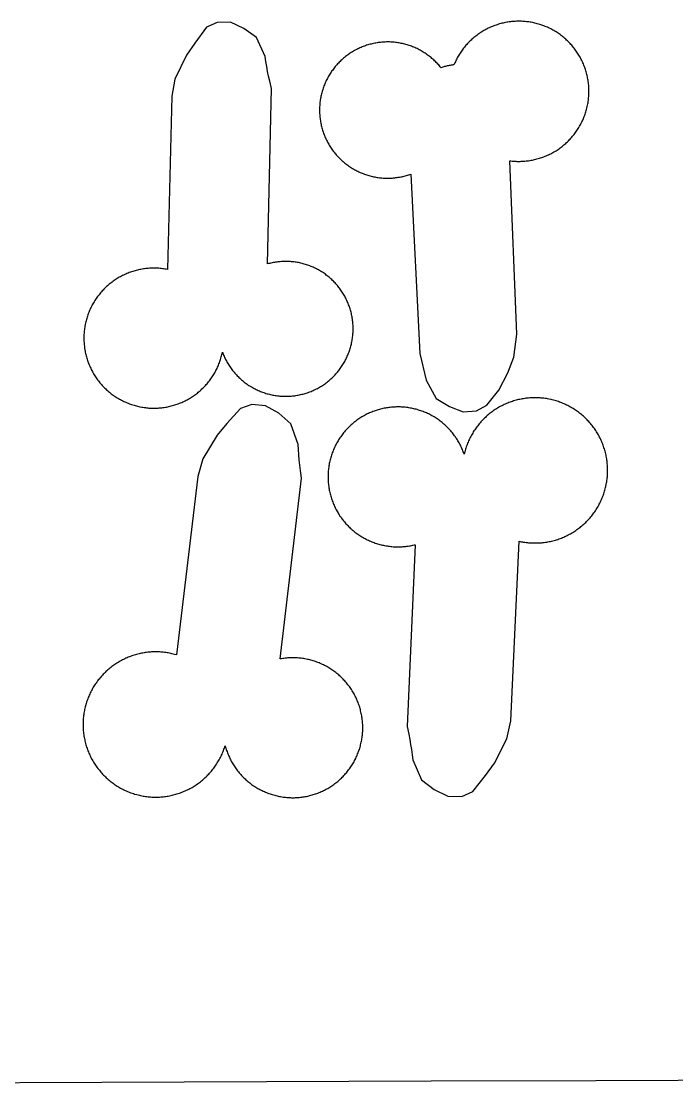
# Model space of a CAD drawing. Extents: x -246 to 246, y -104 to 199.
# Drawn here: x 30.05 to 42.08, y 158.83 to 178.31 of the extents above; entities that cross this region are included whole.
import ezdxf

# ---------------------------------------------------------------- set-up
doc = ezdxf.new("R2010")
doc.units = 0
doc.layers.add('Add_Red', color=1, linetype='Continuous')
doc.layers.add('Outline_Red', color=1, linetype='Continuous')

msp = doc.modelspace()

# ---------------------------------------------------------------- linework, layer by layer
at = {"layer": 'Add_Red'}
for points in [[(32.516, 171.213), (32.539, 171.213), (32.561, 171.214), (32.584, 171.216), (32.606, 171.218), (32.628, 171.22), (32.65, 171.223), (32.673, 171.226), (32.695, 171.229), (32.717, 171.233), (32.739, 171.238), (32.761, 171.242), (32.783, 171.247), (32.804, 171.253), (32.826, 171.258), (32.848, 171.265), (32.869, 171.271), (32.89, 171.278), (32.912, 171.285), (32.933, 171.293), (32.954, 171.301), (32.974, 171.309), (32.995, 171.318), (33.016, 171.327), (33.036, 171.336), (33.056, 171.346), (33.076, 171.356), (33.096, 171.367), (33.115, 171.378), (33.135, 171.389), (33.154, 171.4), (33.173, 171.412), (33.192, 171.424), (33.211, 171.437), (33.229, 171.45), (33.247, 171.463), (33.265, 171.476), (33.283, 171.49), (33.3, 171.504), (33.317, 171.519), (33.334, 171.533), (33.351, 171.548), (33.367, 171.564), (33.383, 171.579), (33.399, 171.595), (33.415, 171.611), (33.43, 171.627), (33.445, 171.644), (33.46, 171.661), (33.474, 171.678), (33.489, 171.696), (33.502, 171.713), (33.516, 171.731), (33.529, 171.749), (33.542, 171.768), (33.555, 171.786), (33.567, 171.805), (33.579, 171.824), (33.59, 171.843), (33.601, 171.862), (33.612, 171.882), (33.623, 171.902), (33.633, 171.922), (33.643, 171.942), (33.652, 171.962), (33.662, 171.983), (33.67, 172.003), (33.679, 172.024), (33.687, 172.045), (33.695, 172.066), (33.702, 172.087), (33.709, 172.108), (33.715, 172.13), (33.722, 172.151), (33.728, 172.173), (33.733, 172.195), (33.738, 172.217), (33.743, 172.239), (33.756, 172.204), (33.764, 172.184), (33.773, 172.164), (33.782, 172.144), (33.791, 172.125), (33.801, 172.106), (33.811, 172.086), (33.821, 172.067), (33.832, 172.049), (33.843, 172.03), (33.854, 172.012), (33.866, 171.993), (33.878, 171.975), (33.89, 171.958), (33.902, 171.94), (33.915, 171.923), (33.928, 171.906), (33.942, 171.889), (33.956, 171.872), (33.97, 171.856), (33.984, 171.839), (33.998, 171.824), (34.013, 171.808), (34.028, 171.793), (34.044, 171.777), (34.059, 171.763), (34.075, 171.748), (34.092, 171.734), (34.108, 171.72), (34.125, 171.706), (34.142, 171.692), (34.159, 171.679), (34.176, 171.666), (34.194, 171.654), (34.211, 171.642), (34.229, 171.63), (34.248, 171.618), (34.266, 171.607), (34.285, 171.596), (34.303, 171.585), (34.322, 171.575), (34.342, 171.565), (34.361, 171.555), (34.38, 171.546), (34.4, 171.537), (34.42, 171.529), (34.44, 171.52), (34.46, 171.512), (34.48, 171.505), (34.5, 171.498), (34.521, 171.491), (34.541, 171.484), (34.562, 171.478), (34.583, 171.472), (34.604, 171.467), (34.625, 171.462), (34.646, 171.457), (34.667, 171.453), (34.688, 171.449), (34.71, 171.445), (34.731, 171.442), (34.752, 171.439), (34.774, 171.437), (34.795, 171.435), (34.817, 171.433), (34.838, 171.432), (34.86, 171.431), (34.882, 171.43), (34.903, 171.43), (34.941, 171.431), (34.962, 171.432), (34.984, 171.433), (35.005, 171.434), (35.027, 171.436), (35.048, 171.439), (35.07, 171.441), (35.091, 171.445), (35.112, 171.448), (35.134, 171.452), (35.155, 171.456), (35.176, 171.461), (35.197, 171.466), (35.218, 171.471), (35.239, 171.477), (35.259, 171.483), (35.28, 171.489), (35.3, 171.496), (35.326, 171.505), (35.346, 171.512), (35.367, 171.52), (35.387, 171.529), (35.406, 171.537), (35.426, 171.546), (35.445, 171.555), (35.465, 171.565), (35.484, 171.575), (35.503, 171.585), (35.522, 171.596), (35.54, 171.607), (35.559, 171.618), (35.577, 171.63), (35.595, 171.642), (35.613, 171.654), (35.63, 171.666), (35.648, 171.679), (35.665, 171.692), (35.682, 171.706), (35.698, 171.72), (35.715, 171.734), (35.731, 171.748), (35.747, 171.763), (35.762, 171.777), (35.778, 171.793), (35.793, 171.808), (35.808, 171.824), (35.822, 171.839), (35.837, 171.856), (35.851, 171.872), (35.865, 171.889), (35.878, 171.906), (35.891, 171.923), (35.904, 171.94), (35.916, 171.958), (35.929, 171.975), (35.941, 171.993), (35.952, 172.012), (35.964, 172.03), (35.974, 172.049), (35.985, 172.067), (35.995, 172.086), (36.005, 172.106), (36.015, 172.125), (36.024, 172.144), (36.033, 172.164), (36.042, 172.184), (36.05, 172.204), (36.058, 172.224), (36.066, 172.244), (36.073, 172.264), (36.08, 172.285), (36.086, 172.306), (36.092, 172.326), (36.098, 172.347), (36.103, 172.368), (36.109, 172.389), (36.113, 172.41), (36.117, 172.431), (36.121, 172.452), (36.125, 172.474), (36.128, 172.495), (36.131, 172.516), (36.133, 172.538), (36.136, 172.559), (36.137, 172.581), (36.139, 172.602), (36.139, 172.624), (36.14, 172.646), (36.14, 172.667), (36.14, 172.693), (36.139, 172.715), (36.138, 172.736), (36.137, 172.758), (36.135, 172.779), (36.133, 172.801), (36.13, 172.822), (36.128, 172.844), (36.124, 172.865), (36.121, 172.886), (36.117, 172.907), (36.112, 172.929), (36.108, 172.95), (36.102, 172.971), (36.097, 172.991), (36.091, 173.012), (36.085, 173.033), (36.073, 173.07), (36.066, 173.09), (36.058, 173.111), (36.05, 173.131), (36.042, 173.151), (36.033, 173.17), (36.024, 173.19), (36.015, 173.209), (36.005, 173.229), (35.995, 173.248), (35.985, 173.267), (35.974, 173.286), (35.964, 173.304), (35.952, 173.323), (35.941, 173.341), (35.929, 173.359), (35.916, 173.377), (35.904, 173.394), (35.891, 173.412), (35.878, 173.429), (35.865, 173.446), (35.851, 173.462), (35.837, 173.479), (35.822, 173.495), (35.808, 173.511), (35.793, 173.527), (35.778, 173.542), (35.762, 173.557), (35.747, 173.572), (35.731, 173.587), (35.715, 173.601), (35.698, 173.615), (35.682, 173.629), (35.665, 173.642), (35.648, 173.655), (35.63, 173.668), (35.613, 173.681), (35.595, 173.693), (35.577, 173.705), (35.559, 173.716), (35.54, 173.728), (35.522, 173.739), (35.503, 173.749), (35.484, 173.759), (35.465, 173.769), (35.445, 173.779), (35.426, 173.788), (35.406, 173.797), (35.387, 173.806), (35.367, 173.814), (35.346, 173.822), (35.326, 173.83), (35.306, 173.837), (35.285, 173.844), (35.265, 173.85), (35.244, 173.856), (35.223, 173.862), (35.202, 173.868), (35.181, 173.873), (35.16, 173.877), (35.139, 173.882), (35.118, 173.885), (35.097, 173.889), (35.075, 173.892), (35.054, 173.895), (35.032, 173.897), (35.011, 173.9), (34.989, 173.901), (34.968, 173.903), (34.946, 173.903), (34.925, 173.904), (34.903, 173.904), (34.867, 173.904), (34.846, 173.903), (34.824, 173.902), (34.803, 173.9), (34.781, 173.898), (34.76, 173.896), (34.738, 173.893), (34.717, 173.89), (34.696, 173.887), (34.674, 173.883), (34.653, 173.879), (34.632, 173.874), (34.611, 173.869), (34.59, 173.864), (34.569, 173.858), (34.642, 177.077), (34.609, 177.212), (34.59, 177.302), (34.572, 177.392), (34.555, 177.483), (34.54, 177.574), (34.527, 177.666), (34.365, 178.015), (34.136, 178.18), (33.89, 178.292), (33.646, 178.289), (33.451, 178.202), (33.237, 177.912), (33.083, 177.692), (32.871, 177.252), (32.813, 176.934), (32.736, 173.756), (32.708, 173.761), (32.686, 173.765), (32.663, 173.768), (32.641, 173.771), (32.619, 173.774), (32.597, 173.776), (32.574, 173.778), (32.552, 173.779), (32.529, 173.78), (32.507, 173.78), (32.485, 173.781), (32.449, 173.78), (32.426, 173.779), (32.404, 173.778), (32.382, 173.777), (32.359, 173.775), (32.337, 173.772), (32.315, 173.769), (32.293, 173.766), (32.27, 173.763), (32.248, 173.759), (32.226, 173.754), (32.204, 173.75), (32.183, 173.745), (32.161, 173.739), (32.139, 173.733), (32.118, 173.727), (32.096, 173.721), (32.075, 173.714), (32.054, 173.706), (32.033, 173.699), (32.012, 173.69), (31.991, 173.682), (31.97, 173.673), (31.95, 173.664), (31.93, 173.655), (31.91, 173.645), (31.89, 173.635), (31.87, 173.624), (31.85, 173.613), (31.831, 173.602), (31.812, 173.59), (31.793, 173.578), (31.774, 173.566), (31.755, 173.554), (31.737, 173.541), (31.719, 173.527), (31.701, 173.514), (31.683, 173.5), (31.666, 173.486), (31.649, 173.472), (31.632, 173.457), (31.615, 173.442), (31.599, 173.426), (31.583, 173.411), (31.567, 173.395), (31.552, 173.379), (31.536, 173.362), (31.521, 173.346), (31.507, 173.329), (31.492, 173.312), (31.478, 173.294), (31.464, 173.276), (31.451, 173.259), (31.438, 173.24), (31.425, 173.222), (31.412, 173.203), (31.4, 173.185), (31.388, 173.166), (31.377, 173.146), (31.366, 173.127), (31.355, 173.107), (31.344, 173.087), (31.334, 173.067), (31.324, 173.047), (31.315, 173.027), (31.306, 173.006), (31.297, 172.986), (31.289, 172.965), (31.281, 172.944), (31.273, 172.923), (31.266, 172.902), (31.259, 172.88), (31.253, 172.859), (31.246, 172.837), (31.241, 172.816), (31.235, 172.794), (31.23, 172.772), (31.226, 172.75), (31.22, 172.719), (31.216, 172.697), (31.213, 172.675), (31.21, 172.653), (31.207, 172.631), (31.205, 172.608), (31.203, 172.586), (31.202, 172.564), (31.201, 172.541), (31.201, 172.519), (31.2, 172.496), (31.201, 172.463), (31.202, 172.44), (31.203, 172.418), (31.204, 172.395), (31.206, 172.373), (31.209, 172.351), (31.211, 172.329), (31.214, 172.306), (31.218, 172.284), (31.222, 172.262), (31.226, 172.24), (31.231, 172.218), (31.236, 172.196), (31.241, 172.175), (31.247, 172.153), (31.253, 172.131), (31.26, 172.11), (31.267, 172.089), (31.274, 172.068), (31.282, 172.046), (31.29, 172.026), (31.298, 172.005), (31.307, 171.984), (31.316, 171.964), (31.326, 171.943), (31.335, 171.923), (31.346, 171.903), (31.356, 171.883), (31.367, 171.864), (31.378, 171.844), (31.39, 171.825), (31.402, 171.806), (31.414, 171.787), (31.426, 171.769), (31.439, 171.75), (31.452, 171.732), (31.466, 171.714), (31.48, 171.697), (31.494, 171.679), (31.508, 171.662), (31.523, 171.645), (31.538, 171.629), (31.553, 171.612), (31.569, 171.596), (31.585, 171.58), (31.601, 171.565), (31.617, 171.549), (31.634, 171.534), (31.651, 171.52), (31.668, 171.505), (31.685, 171.491), (31.703, 171.477), (31.721, 171.464), (31.739, 171.451), (31.757, 171.438), (31.776, 171.425), (31.795, 171.413), (31.814, 171.401), (31.833, 171.39), (31.852, 171.379), (31.872, 171.368), (31.892, 171.357), (31.912, 171.347), (31.932, 171.337), (31.952, 171.328), (31.973, 171.319), (31.993, 171.31), (32.014, 171.301), (32.035, 171.293), (32.056, 171.286), (32.077, 171.278), (32.099, 171.272), (32.12, 171.265), (32.142, 171.259), (32.163, 171.253), (32.185, 171.248), (32.207, 171.243), (32.229, 171.238), (32.262, 171.232), (32.284, 171.228), (32.306, 171.225), (32.328, 171.222), (32.35, 171.219), (32.373, 171.217), (32.395, 171.215), (32.417, 171.214), (32.44, 171.213), (32.462, 171.212), (32.485, 171.212), (32.516, 171.213)], [(37.362, 172.217), (37.481, 171.728), (37.666, 171.39), (37.905, 171.24), (38.159, 171.145), (38.402, 171.164), (38.591, 171.264), (38.811, 171.544), (38.978, 171.86), (39.087, 172.148), (39.145, 172.572), (39.012, 175.752), (39.034, 175.749), (39.056, 175.747), (39.079, 175.745), (39.101, 175.743), (39.123, 175.742), (39.146, 175.741), (39.18, 175.741), (39.203, 175.741), (39.225, 175.742), (39.248, 175.743), (39.27, 175.744), (39.292, 175.746), (39.315, 175.748), (39.337, 175.75), (39.359, 175.753), (39.381, 175.757), (39.404, 175.76), (39.426, 175.764), (39.448, 175.769), (39.47, 175.774), (39.491, 175.779), (39.513, 175.785), (39.535, 175.791), (39.556, 175.797), (39.578, 175.804), (39.599, 175.811), (39.62, 175.818), (39.641, 175.826), (39.662, 175.834), (39.683, 175.843), (39.703, 175.852), (39.724, 175.861), (39.744, 175.871), (39.764, 175.881), (39.784, 175.891), (39.804, 175.902), (39.823, 175.913), (39.842, 175.924), (39.862, 175.936), (39.881, 175.948), (39.899, 175.961), (39.918, 175.973), (39.936, 175.986), (39.954, 176), (39.972, 176.013), (39.989, 176.027), (40.007, 176.042), (40.024, 176.056), (40.041, 176.071), (40.057, 176.086), (40.073, 176.102), (40.089, 176.117), (40.105, 176.133), (40.121, 176.15), (40.136, 176.166), (40.151, 176.183), (40.165, 176.2), (40.179, 176.217), (40.193, 176.235), (40.207, 176.253), (40.22, 176.271), (40.233, 176.289), (40.246, 176.308), (40.259, 176.326), (40.271, 176.345), (40.282, 176.364), (40.294, 176.384), (40.305, 176.403), (40.315, 176.423), (40.326, 176.443), (40.336, 176.463), (40.346, 176.483), (40.355, 176.504), (40.364, 176.524), (40.372, 176.545), (40.381, 176.566), (40.388, 176.587), (40.396, 176.608), (40.403, 176.629), (40.41, 176.651), (40.416, 176.672), (40.422, 176.694), (40.428, 176.715), (40.436, 176.75), (40.441, 176.772), (40.445, 176.794), (40.449, 176.817), (40.452, 176.839), (40.455, 176.861), (40.458, 176.883), (40.46, 176.906), (40.462, 176.928), (40.464, 176.95), (40.465, 176.973), (40.466, 176.995), (40.466, 177.026), (40.466, 177.049), (40.465, 177.071), (40.464, 177.094), (40.463, 177.116), (40.461, 177.139), (40.459, 177.161), (40.456, 177.183), (40.453, 177.205), (40.45, 177.228), (40.446, 177.25), (40.442, 177.272), (40.438, 177.294), (40.433, 177.316), (40.428, 177.337), (40.422, 177.359), (40.416, 177.381), (40.41, 177.402), (40.403, 177.424), (40.396, 177.445), (40.388, 177.466), (40.381, 177.487), (40.372, 177.508), (40.364, 177.529), (40.355, 177.549), (40.346, 177.57), (40.336, 177.59), (40.326, 177.61), (40.315, 177.63), (40.305, 177.65), (40.294, 177.669), (40.282, 177.689), (40.271, 177.708), (40.259, 177.727), (40.246, 177.745), (40.233, 177.764), (40.22, 177.782), (40.207, 177.8), (40.193, 177.818), (40.179, 177.836), (40.165, 177.853), (40.151, 177.87), (40.136, 177.887), (40.121, 177.903), (40.105, 177.92), (40.089, 177.936), (40.073, 177.951), (40.057, 177.967), (40.041, 177.982), (40.024, 177.997), (40.007, 178.011), (39.989, 178.026), (39.972, 178.04), (39.954, 178.053), (39.936, 178.067), (39.918, 178.08), (39.899, 178.092), (39.881, 178.105), (39.862, 178.117), (39.842, 178.128), (39.823, 178.14), (39.804, 178.151), (39.784, 178.162), (39.764, 178.172), (39.744, 178.182), (39.724, 178.192), (39.703, 178.201), (39.683, 178.21), (39.662, 178.218), (39.641, 178.227), (39.62, 178.235), (39.599, 178.242), (39.562, 178.254), (39.54, 178.261), (39.519, 178.267), (39.497, 178.272), (39.475, 178.278), (39.453, 178.283), (39.431, 178.287), (39.409, 178.292), (39.387, 178.295), (39.365, 178.299), (39.343, 178.302), (39.321, 178.304), (39.298, 178.307), (39.276, 178.309), (39.253, 178.31), (39.231, 178.311), (39.209, 178.312), (39.18, 178.312), (39.158, 178.312), (39.135, 178.311), (39.113, 178.31), (39.091, 178.309), (39.068, 178.307), (39.046, 178.305), (39.024, 178.302), (39.001, 178.3), (38.979, 178.296), (38.957, 178.293), (38.935, 178.288), (38.913, 178.284), (38.891, 178.279), (38.869, 178.274), (38.848, 178.268), (38.826, 178.262), (38.804, 178.256), (38.783, 178.249), (38.762, 178.242), (38.741, 178.235), (38.72, 178.227), (38.699, 178.218), (38.678, 178.21), (38.657, 178.201), (38.637, 178.192), (38.617, 178.182), (38.597, 178.172), (38.577, 178.162), (38.557, 178.151), (38.538, 178.14), (38.518, 178.128), (38.499, 178.117), (38.48, 178.105), (38.461, 178.092), (38.443, 178.08), (38.425, 178.067), (38.407, 178.053), (38.389, 178.04), (38.371, 178.026), (38.354, 178.011), (38.337, 177.997), (38.32, 177.982), (38.304, 177.967), (38.287, 177.951), (38.271, 177.936), (38.256, 177.92), (38.24, 177.903), (38.225, 177.887), (38.21, 177.87), (38.196, 177.853), (38.181, 177.836), (38.167, 177.818), (38.154, 177.8), (38.14, 177.782), (38.127, 177.764), (38.115, 177.745), (38.102, 177.727), (38.09, 177.708), (38.078, 177.689), (38.067, 177.669), (38.056, 177.65), (38.045, 177.63), (38.035, 177.61), (38.025, 177.59), (38.015, 177.57), (38.006, 177.549), (37.989, 177.511), (37.972, 177.509), (37.955, 177.507), (37.937, 177.504), (37.92, 177.502), (37.903, 177.499), (37.886, 177.495), (37.868, 177.492), (37.851, 177.488), (37.834, 177.484), (37.818, 177.479), (37.801, 177.475), (37.784, 177.47), (37.752, 177.459), (37.738, 177.476), (37.724, 177.493), (37.71, 177.509), (37.695, 177.525), (37.68, 177.541), (37.665, 177.557), (37.65, 177.572), (37.634, 177.587), (37.618, 177.602), (37.602, 177.617), (37.585, 177.631), (37.569, 177.645), (37.552, 177.659), (37.535, 177.672), (37.517, 177.686), (37.499, 177.698), (37.482, 177.711), (37.464, 177.723), (37.445, 177.735), (37.427, 177.747), (37.408, 177.758), (37.389, 177.769), (37.37, 177.779), (37.351, 177.79), (37.331, 177.8), (37.312, 177.809), (37.292, 177.818), (37.272, 177.827), (37.252, 177.836), (37.232, 177.844), (37.212, 177.852), (37.191, 177.859), (37.17, 177.866), (37.15, 177.873), (37.129, 177.879), (37.108, 177.885), (37.087, 177.891), (37.066, 177.896), (37.044, 177.901), (37.023, 177.906), (37.002, 177.91), (36.98, 177.914), (36.959, 177.917), (36.937, 177.92), (36.915, 177.923), (36.894, 177.925), (36.872, 177.927), (36.85, 177.929), (36.829, 177.93), (36.807, 177.931), (36.773, 177.931), (36.751, 177.931), (36.73, 177.93), (36.708, 177.929), (36.686, 177.928), (36.664, 177.926), (36.643, 177.924), (36.621, 177.922), (36.599, 177.919), (36.578, 177.916), (36.556, 177.912), (36.535, 177.908), (36.513, 177.904), (36.492, 177.899), (36.471, 177.894), (36.45, 177.889), (36.429, 177.883), (36.408, 177.877), (36.387, 177.87), (36.366, 177.863), (36.346, 177.856), (36.325, 177.848), (36.305, 177.84), (36.285, 177.832), (36.265, 177.823), (36.245, 177.814), (36.225, 177.805), (36.206, 177.795), (36.187, 177.785), (36.167, 177.774), (36.148, 177.764), (36.13, 177.753), (36.106, 177.738), (36.088, 177.726), (36.07, 177.714), (36.052, 177.702), (36.034, 177.689), (36.017, 177.676), (35.999, 177.663), (35.982, 177.649), (35.966, 177.635), (35.949, 177.621), (35.933, 177.606), (35.917, 177.591), (35.901, 177.576), (35.885, 177.561), (35.87, 177.545), (35.855, 177.529), (35.841, 177.513), (35.826, 177.497), (35.812, 177.48), (35.798, 177.463), (35.785, 177.446), (35.772, 177.429), (35.759, 177.411), (35.746, 177.393), (35.734, 177.375), (35.722, 177.357), (35.71, 177.339), (35.699, 177.32), (35.688, 177.301), (35.678, 177.282), (35.667, 177.263), (35.657, 177.244), (35.648, 177.224), (35.638, 177.204), (35.629, 177.184), (35.621, 177.164), (35.612, 177.144), (35.605, 177.124), (35.597, 177.103), (35.59, 177.083), (35.583, 177.062), (35.577, 177.041), (35.571, 177.02), (35.565, 176.999), (35.559, 176.978), (35.554, 176.957), (35.55, 176.936), (35.546, 176.914), (35.542, 176.893), (35.538, 176.871), (35.535, 176.85), (35.532, 176.828), (35.53, 176.806), (35.528, 176.785), (35.526, 176.763), (35.525, 176.741), (35.524, 176.719), (35.524, 176.682), (35.524, 176.66), (35.525, 176.638), (35.525, 176.616), (35.527, 176.595), (35.528, 176.573), (35.531, 176.551), (35.533, 176.529), (35.536, 176.508), (35.539, 176.486), (35.543, 176.465), (35.547, 176.443), (35.551, 176.422), (35.556, 176.401), (35.561, 176.379), (35.566, 176.358), (35.572, 176.337), (35.578, 176.316), (35.585, 176.296), (35.592, 176.275), (35.599, 176.254), (35.607, 176.234), (35.615, 176.214), (35.623, 176.193), (35.632, 176.173), (35.641, 176.154), (35.651, 176.132), (35.661, 176.113), (35.671, 176.093), (35.681, 176.074), (35.692, 176.055), (35.703, 176.037), (35.715, 176.018), (35.726, 176), (35.738, 175.981), (35.751, 175.963), (35.763, 175.946), (35.776, 175.928), (35.79, 175.911), (35.803, 175.894), (35.817, 175.877), (35.831, 175.861), (35.846, 175.844), (35.861, 175.828), (35.876, 175.812), (35.891, 175.797), (35.907, 175.782), (35.922, 175.767), (35.939, 175.752), (35.955, 175.737), (35.971, 175.723), (35.988, 175.709), (36.005, 175.696), (36.023, 175.683), (36.04, 175.67), (36.058, 175.657), (36.076, 175.645), (36.094, 175.633), (36.113, 175.621), (36.131, 175.61), (36.15, 175.599), (36.169, 175.588), (36.188, 175.578), (36.208, 175.568), (36.227, 175.558), (36.247, 175.548), (36.267, 175.539), (36.287, 175.531), (36.307, 175.522), (36.327, 175.515), (36.348, 175.507), (36.368, 175.5), (36.389, 175.493), (36.41, 175.486), (36.431, 175.48), (36.452, 175.474), (36.473, 175.469), (36.494, 175.464), (36.515, 175.459), (36.537, 175.455), (36.558, 175.451), (36.58, 175.447), (36.601, 175.444), (36.623, 175.441), (36.644, 175.439), (36.666, 175.437), (36.688, 175.435), (36.71, 175.434), (36.731, 175.433), (36.773, 175.432), (36.795, 175.432), (36.817, 175.433), (36.839, 175.434), (36.86, 175.435), (36.882, 175.437), (36.904, 175.439), (36.926, 175.442), (36.947, 175.444), (36.969, 175.448), (36.99, 175.451), (37.012, 175.455), (37.033, 175.459), (37.054, 175.464), (37.076, 175.469), (37.097, 175.475), (37.118, 175.481), (37.139, 175.487), (37.159, 175.493), (37.198, 175.507), (37.198, 175.507), (37.362, 172.217)], [(35.063, 164.064), (35.085, 164.065), (35.108, 164.066), (35.13, 164.068), (35.152, 164.07), (35.175, 164.072), (35.197, 164.075), (35.219, 164.078), (35.241, 164.081), (35.263, 164.085), (35.285, 164.089), (35.307, 164.094), (35.329, 164.099), (35.365, 164.108), (35.387, 164.114), (35.408, 164.12), (35.429, 164.127), (35.451, 164.134), (35.472, 164.141), (35.493, 164.149), (35.514, 164.158), (35.534, 164.166), (35.555, 164.175), (35.575, 164.184), (35.596, 164.194), (35.616, 164.204), (35.635, 164.214), (35.655, 164.225), (35.675, 164.236), (35.694, 164.247), (35.713, 164.259), (35.732, 164.271), (35.751, 164.284), (35.769, 164.296), (35.787, 164.309), (35.805, 164.323), (35.823, 164.336), (35.841, 164.35), (35.858, 164.364), (35.875, 164.379), (35.892, 164.394), (35.908, 164.409), (35.924, 164.424), (35.94, 164.44), (35.956, 164.456), (35.972, 164.472), (35.987, 164.489), (36.002, 164.506), (36.016, 164.523), (36.03, 164.54), (36.044, 164.557), (36.058, 164.575), (36.071, 164.593), (36.084, 164.611), (36.097, 164.63), (36.109, 164.649), (36.121, 164.667), (36.133, 164.687), (36.144, 164.706), (36.156, 164.725), (36.166, 164.745), (36.177, 164.765), (36.187, 164.785), (36.196, 164.805), (36.205, 164.826), (36.214, 164.846), (36.223, 164.867), (36.231, 164.888), (36.239, 164.909), (36.247, 164.93), (36.254, 164.951), (36.26, 164.972), (36.267, 164.994), (36.273, 165.015), (36.278, 165.037), (36.284, 165.059), (36.288, 165.081), (36.293, 165.103), (36.297, 165.125), (36.301, 165.147), (36.304, 165.169), (36.307, 165.191), (36.309, 165.214), (36.312, 165.236), (36.313, 165.258), (36.315, 165.281), (36.316, 165.303), (36.316, 165.325), (36.316, 165.348), (36.316, 165.388), (36.315, 165.41), (36.314, 165.433), (36.312, 165.455), (36.31, 165.477), (36.307, 165.5), (36.305, 165.522), (36.301, 165.544), (36.298, 165.566), (36.294, 165.588), (36.289, 165.61), (36.284, 165.636), (36.278, 165.658), (36.273, 165.68), (36.267, 165.702), (36.26, 165.723), (36.254, 165.744), (36.247, 165.766), (36.239, 165.787), (36.231, 165.808), (36.223, 165.829), (36.214, 165.849), (36.205, 165.87), (36.196, 165.89), (36.187, 165.91), (36.177, 165.93), (36.166, 165.95), (36.156, 165.97), (36.144, 165.99), (36.133, 166.009), (36.121, 166.028), (36.109, 166.047), (36.097, 166.066), (36.084, 166.084), (36.071, 166.102), (36.058, 166.12), (36.044, 166.138), (36.03, 166.156), (36.016, 166.173), (36.002, 166.19), (35.987, 166.207), (35.972, 166.223), (35.956, 166.239), (35.94, 166.255), (35.924, 166.271), (35.908, 166.287), (35.892, 166.302), (35.875, 166.316), (35.858, 166.331), (35.841, 166.345), (35.823, 166.359), (35.805, 166.373), (35.787, 166.386), (35.769, 166.399), (35.751, 166.412), (35.732, 166.424), (35.713, 166.436), (35.694, 166.448), (35.675, 166.459), (35.655, 166.47), (35.635, 166.481), (35.616, 166.491), (35.596, 166.501), (35.575, 166.511), (35.555, 166.52), (35.534, 166.529), (35.514, 166.538), (35.493, 166.546), (35.472, 166.554), (35.451, 166.561), (35.429, 166.569), (35.408, 166.575), (35.387, 166.582), (35.365, 166.588), (35.343, 166.593), (35.322, 166.598), (35.3, 166.603), (35.278, 166.608), (35.256, 166.612), (35.234, 166.616), (35.211, 166.619), (35.189, 166.622), (35.167, 166.624), (35.145, 166.626), (35.122, 166.628), (35.1, 166.63), (35.078, 166.631), (35.055, 166.631), (35.033, 166.631), (35.005, 166.631), (34.982, 166.63), (34.96, 166.629), (34.937, 166.628), (34.915, 166.626), (34.893, 166.624), (34.871, 166.621), (34.848, 166.618), (34.826, 166.615), (34.804, 166.611), (35.193, 169.929), (35.173, 170.071), (35.161, 170.166), (35.151, 170.262), (35.143, 170.357), (35.137, 170.453), (35.132, 170.548), (34.999, 170.925), (34.779, 171.118), (34.535, 171.257), (34.283, 171.278), (34.073, 171.207), (33.823, 170.929), (33.643, 170.716), (33.381, 170.282), (33.289, 169.959), (32.901, 166.684), (32.862, 166.694), (32.84, 166.7), (32.817, 166.706), (32.795, 166.711), (32.772, 166.715), (32.749, 166.72), (32.726, 166.723), (32.703, 166.727), (32.68, 166.73), (32.657, 166.733), (32.634, 166.735), (32.611, 166.737), (32.587, 166.738), (32.564, 166.739), (32.541, 166.74), (32.518, 166.74), (32.49, 166.74), (32.466, 166.739), (32.443, 166.738), (32.42, 166.736), (32.397, 166.734), (32.374, 166.732), (32.35, 166.729), (32.327, 166.726), (32.304, 166.723), (32.282, 166.719), (32.259, 166.715), (32.236, 166.71), (32.213, 166.705), (32.191, 166.699), (32.168, 166.693), (32.146, 166.687), (32.123, 166.68), (32.101, 166.673), (32.079, 166.666), (32.057, 166.658), (32.036, 166.65), (32.014, 166.641), (31.993, 166.632), (31.971, 166.623), (31.95, 166.613), (31.929, 166.603), (31.908, 166.593), (31.888, 166.582), (31.867, 166.571), (31.847, 166.559), (31.827, 166.547), (31.807, 166.535), (31.788, 166.522), (31.768, 166.509), (31.749, 166.496), (31.73, 166.483), (31.712, 166.469), (31.693, 166.454), (31.675, 166.44), (31.657, 166.425), (31.64, 166.41), (31.622, 166.394), (31.605, 166.379), (31.588, 166.363), (31.572, 166.346), (31.556, 166.33), (31.54, 166.313), (31.524, 166.295), (31.509, 166.278), (31.494, 166.26), (31.479, 166.242), (31.465, 166.224), (31.45, 166.206), (31.437, 166.187), (31.423, 166.168), (31.41, 166.149), (31.397, 166.129), (31.385, 166.109), (31.373, 166.09), (31.361, 166.07), (31.35, 166.049), (31.339, 166.029), (31.328, 166.008), (31.318, 165.987), (31.308, 165.966), (31.298, 165.945), (31.289, 165.924), (31.28, 165.902), (31.272, 165.88), (31.264, 165.859), (31.256, 165.837), (31.249, 165.815), (31.242, 165.792), (31.23, 165.752), (31.224, 165.73), (31.219, 165.707), (31.214, 165.684), (31.209, 165.662), (31.205, 165.639), (31.201, 165.616), (31.198, 165.593), (31.195, 165.57), (31.192, 165.547), (31.19, 165.523), (31.188, 165.5), (31.187, 165.477), (31.186, 165.454), (31.185, 165.431), (31.185, 165.407), (31.185, 165.381), (31.186, 165.358), (31.187, 165.335), (31.188, 165.312), (31.19, 165.289), (31.192, 165.265), (31.195, 165.242), (31.198, 165.219), (31.202, 165.196), (31.206, 165.173), (31.21, 165.15), (31.215, 165.128), (31.22, 165.105), (31.225, 165.082), (31.231, 165.06), (31.237, 165.037), (31.244, 165.015), (31.251, 164.993), (31.258, 164.971), (31.266, 164.949), (31.274, 164.927), (31.283, 164.906), (31.292, 164.884), (31.301, 164.863), (31.311, 164.842), (31.321, 164.821), (31.331, 164.8), (31.342, 164.779), (31.353, 164.759), (31.365, 164.739), (31.377, 164.719), (31.389, 164.699), (31.401, 164.679), (31.414, 164.66), (31.427, 164.641), (31.441, 164.622), (31.455, 164.603), (31.469, 164.585), (31.484, 164.567), (31.498, 164.549), (31.514, 164.531), (31.529, 164.514), (31.545, 164.497), (31.561, 164.48), (31.577, 164.463), (31.594, 164.447), (31.611, 164.431), (31.628, 164.415), (31.645, 164.4), (31.663, 164.385), (31.681, 164.37), (31.699, 164.356), (31.718, 164.341), (31.736, 164.328), (31.755, 164.314), (31.775, 164.301), (31.794, 164.288), (31.814, 164.276), (31.833, 164.264), (31.853, 164.252), (31.874, 164.24), (31.894, 164.229), (31.915, 164.219), (31.936, 164.208), (31.957, 164.198), (31.978, 164.189), (31.999, 164.18), (32.021, 164.171), (32.042, 164.162), (32.064, 164.154), (32.086, 164.146), (32.108, 164.139), (32.13, 164.132), (32.173, 164.12), (32.195, 164.114), (32.218, 164.109), (32.24, 164.104), (32.263, 164.099), (32.286, 164.095), (32.309, 164.091), (32.332, 164.088), (32.355, 164.085), (32.378, 164.082), (32.401, 164.08), (32.425, 164.078), (32.448, 164.076), (32.471, 164.075), (32.494, 164.075), (32.518, 164.075), (32.541, 164.075), (32.565, 164.075), (32.588, 164.076), (32.611, 164.078), (32.634, 164.08), (32.657, 164.082), (32.68, 164.085), (32.704, 164.088), (32.727, 164.091), (32.749, 164.095), (32.772, 164.099), (32.795, 164.104), (32.818, 164.109), (32.84, 164.114), (32.863, 164.12), (32.885, 164.126), (32.908, 164.133), (32.93, 164.14), (32.952, 164.147), (32.974, 164.155), (32.996, 164.163), (33.017, 164.172), (33.039, 164.181), (33.06, 164.19), (33.081, 164.2), (33.102, 164.21), (33.123, 164.22), (33.144, 164.231), (33.164, 164.242), (33.184, 164.253), (33.204, 164.265), (33.224, 164.277), (33.244, 164.29), (33.263, 164.303), (33.282, 164.316), (33.301, 164.329), (33.32, 164.343), (33.338, 164.357), (33.357, 164.372), (33.375, 164.387), (33.392, 164.402), (33.41, 164.417), (33.427, 164.433), (33.444, 164.449), (33.46, 164.465), (33.477, 164.482), (33.493, 164.499), (33.508, 164.516), (33.524, 164.533), (33.539, 164.551), (33.554, 164.569), (33.568, 164.587), (33.582, 164.606), (33.596, 164.624), (33.61, 164.643), (33.623, 164.662), (33.636, 164.682), (33.648, 164.702), (33.66, 164.721), (33.672, 164.741), (33.683, 164.762), (33.694, 164.782), (33.705, 164.803), (33.716, 164.824), (33.726, 164.845), (33.735, 164.866), (33.744, 164.887), (33.753, 164.909), (33.762, 164.93), (33.77, 164.952), (33.778, 164.974), (33.785, 164.996), (33.792, 165.018), (33.799, 164.994), (33.805, 164.972), (33.812, 164.951), (33.819, 164.93), (33.827, 164.909), (33.834, 164.888), (33.843, 164.867), (33.851, 164.846), (33.86, 164.826), (33.869, 164.805), (33.879, 164.785), (33.889, 164.765), (33.899, 164.745), (33.91, 164.725), (33.921, 164.706), (33.932, 164.687), (33.944, 164.667), (33.956, 164.649), (33.969, 164.63), (33.981, 164.611), (33.994, 164.593), (34.008, 164.575), (34.021, 164.557), (34.035, 164.54), (34.049, 164.523), (34.064, 164.506), (34.079, 164.489), (34.094, 164.472), (34.109, 164.456), (34.125, 164.44), (34.141, 164.424), (34.157, 164.409), (34.174, 164.394), (34.191, 164.379), (34.208, 164.364), (34.225, 164.35), (34.242, 164.336), (34.26, 164.323), (34.278, 164.309), (34.296, 164.296), (34.315, 164.284), (34.334, 164.271), (34.353, 164.259), (34.372, 164.247), (34.391, 164.236), (34.41, 164.225), (34.43, 164.214), (34.45, 164.204), (34.47, 164.194), (34.49, 164.184), (34.511, 164.175), (34.531, 164.166), (34.552, 164.158), (34.573, 164.149), (34.594, 164.141), (34.615, 164.134), (34.636, 164.127), (34.657, 164.12), (34.679, 164.114), (34.701, 164.108), (34.722, 164.102), (34.744, 164.097), (34.766, 164.092), (34.788, 164.088), (34.81, 164.084), (34.832, 164.08), (34.854, 164.077), (34.876, 164.074), (34.899, 164.071), (34.921, 164.069), (34.943, 164.067), (34.966, 164.066), (34.988, 164.065), (35.01, 164.064), (35.033, 164.064), (35.063, 164.064)], [(38.337, 164.175), (38.567, 164.47), (38.732, 164.695), (38.962, 165.146), (39.03, 165.475), (39.185, 168.77), (39.222, 168.762), (39.245, 168.758), (39.268, 168.754), (39.291, 168.751), (39.314, 168.748), (39.337, 168.745), (39.36, 168.743), (39.383, 168.741), (39.406, 168.74), (39.43, 168.739), (39.453, 168.738), (39.476, 168.738), (39.506, 168.738), (39.529, 168.739), (39.552, 168.74), (39.576, 168.741), (39.599, 168.743), (39.622, 168.746), (39.645, 168.748), (39.668, 168.752), (39.691, 168.755), (39.714, 168.759), (39.737, 168.763), (39.76, 168.768), (39.782, 168.773), (39.805, 168.779), (39.827, 168.785), (39.85, 168.791), (39.872, 168.798), (39.894, 168.805), (39.916, 168.812), (39.938, 168.82), (39.96, 168.829), (39.981, 168.837), (40.003, 168.846), (40.024, 168.856), (40.045, 168.865), (40.066, 168.875), (40.087, 168.886), (40.108, 168.897), (40.128, 168.908), (40.148, 168.92), (40.168, 168.931), (40.188, 168.944), (40.207, 168.956), (40.227, 168.969), (40.246, 168.983), (40.265, 168.996), (40.283, 169.01), (40.302, 169.024), (40.32, 169.039), (40.338, 169.054), (40.355, 169.069), (40.373, 169.084), (40.39, 169.1), (40.407, 169.116), (40.423, 169.133), (40.439, 169.149), (40.455, 169.166), (40.471, 169.184), (40.486, 169.201), (40.501, 169.219), (40.516, 169.237), (40.53, 169.255), (40.544, 169.274), (40.558, 169.292), (40.572, 169.311), (40.585, 169.331), (40.597, 169.35), (40.61, 169.37), (40.622, 169.39), (40.634, 169.41), (40.645, 169.43), (40.656, 169.451), (40.666, 169.471), (40.677, 169.492), (40.687, 169.513), (40.696, 169.534), (40.705, 169.556), (40.714, 169.577), (40.723, 169.599), (40.731, 169.621), (40.738, 169.643), (40.746, 169.665), (40.752, 169.687), (40.759, 169.709), (40.765, 169.732), (40.771, 169.754), (40.776, 169.777), (40.784, 169.816), (40.789, 169.839), (40.792, 169.862), (40.796, 169.885), (40.799, 169.908), (40.802, 169.931), (40.804, 169.954), (40.806, 169.977), (40.807, 170.001), (40.808, 170.024), (40.809, 170.047), (40.809, 170.07), (40.809, 170.098), (40.808, 170.121), (40.807, 170.145), (40.805, 170.168), (40.803, 170.191), (40.801, 170.214), (40.798, 170.237), (40.795, 170.26), (40.792, 170.283), (40.788, 170.306), (40.783, 170.329), (40.779, 170.352), (40.774, 170.374), (40.768, 170.397), (40.762, 170.42), (40.756, 170.442), (40.749, 170.464), (40.742, 170.486), (40.735, 170.508), (40.727, 170.53), (40.719, 170.552), (40.71, 170.574), (40.701, 170.595), (40.692, 170.616), (40.682, 170.638), (40.672, 170.659), (40.662, 170.679), (40.651, 170.7), (40.64, 170.72), (40.628, 170.741), (40.616, 170.761), (40.604, 170.78), (40.591, 170.8), (40.578, 170.819), (40.565, 170.838), (40.552, 170.857), (40.538, 170.876), (40.524, 170.894), (40.509, 170.912), (40.494, 170.93), (40.479, 170.948), (40.464, 170.965), (40.448, 170.982), (40.432, 170.999), (40.415, 171.016), (40.399, 171.032), (40.382, 171.048), (40.365, 171.064), (40.347, 171.079), (40.329, 171.094), (40.311, 171.109), (40.293, 171.123), (40.275, 171.137), (40.256, 171.151), (40.237, 171.165), (40.218, 171.178), (40.198, 171.19), (40.179, 171.203), (40.159, 171.215), (40.139, 171.227), (40.118, 171.238), (40.098, 171.249), (40.077, 171.26), (40.056, 171.27), (40.035, 171.28), (40.014, 171.29), (39.993, 171.299), (39.971, 171.308), (39.95, 171.316), (39.928, 171.324), (39.906, 171.332), (39.884, 171.339), (39.862, 171.346), (39.839, 171.353), (39.817, 171.359), (39.794, 171.364), (39.772, 171.37), (39.73, 171.379), (39.708, 171.383), (39.685, 171.387), (39.662, 171.39), (39.639, 171.393), (39.615, 171.396), (39.592, 171.398), (39.569, 171.4), (39.546, 171.401), (39.523, 171.402), (39.499, 171.403), (39.476, 171.403), (39.451, 171.403), (39.427, 171.402), (39.404, 171.401), (39.381, 171.4), (39.358, 171.398), (39.335, 171.395), (39.311, 171.393), (39.288, 171.39), (39.265, 171.386), (39.242, 171.382), (39.22, 171.378), (39.197, 171.373), (39.174, 171.368), (39.151, 171.363), (39.129, 171.357), (39.107, 171.351), (39.084, 171.344), (39.062, 171.337), (39.04, 171.33), (39.018, 171.322), (38.996, 171.314), (38.975, 171.305), (38.953, 171.296), (38.932, 171.287), (38.911, 171.277), (38.89, 171.267), (38.869, 171.257), (38.848, 171.246), (38.828, 171.235), (38.808, 171.223), (38.788, 171.211), (38.768, 171.199), (38.748, 171.187), (38.729, 171.174), (38.71, 171.161), (38.691, 171.147), (38.672, 171.133), (38.654, 171.119), (38.636, 171.105), (38.618, 171.09), (38.6, 171.075), (38.583, 171.059), (38.566, 171.043), (38.549, 171.027), (38.532, 171.011), (38.516, 170.994), (38.5, 170.978), (38.484, 170.96), (38.469, 170.943), (38.454, 170.925), (38.439, 170.907), (38.425, 170.889), (38.41, 170.871), (38.397, 170.852), (38.383, 170.833), (38.37, 170.814), (38.357, 170.794), (38.345, 170.775), (38.333, 170.755), (38.321, 170.735), (38.309, 170.714), (38.298, 170.694), (38.288, 170.673), (38.277, 170.652), (38.267, 170.631), (38.258, 170.61), (38.249, 170.589), (38.24, 170.567), (38.231, 170.546), (38.223, 170.524), (38.215, 170.502), (38.208, 170.48), (38.201, 170.458), (38.194, 170.435), (38.188, 170.413), (38.183, 170.391), (38.177, 170.368), (38.169, 170.39), (38.161, 170.411), (38.153, 170.432), (38.145, 170.452), (38.136, 170.473), (38.126, 170.493), (38.117, 170.514), (38.107, 170.534), (38.096, 170.554), (38.086, 170.573), (38.075, 170.593), (38.063, 170.612), (38.052, 170.631), (38.04, 170.65), (38.027, 170.669), (38.015, 170.687), (38.002, 170.705), (37.988, 170.723), (37.975, 170.741), (37.961, 170.759), (37.946, 170.776), (37.932, 170.793), (37.917, 170.81), (37.902, 170.826), (37.886, 170.843), (37.871, 170.859), (37.855, 170.874), (37.839, 170.89), (37.822, 170.905), (37.805, 170.92), (37.788, 170.934), (37.771, 170.948), (37.753, 170.962), (37.736, 170.976), (37.718, 170.989), (37.699, 171.002), (37.681, 171.015), (37.662, 171.027), (37.643, 171.04), (37.624, 171.051), (37.605, 171.063), (37.585, 171.074), (37.566, 171.084), (37.546, 171.095), (37.526, 171.105), (37.506, 171.114), (37.485, 171.124), (37.465, 171.133), (37.444, 171.141), (37.423, 171.149), (37.402, 171.157), (37.381, 171.165), (37.36, 171.172), (37.338, 171.178), (37.317, 171.185), (37.295, 171.191), (37.274, 171.196), (37.252, 171.202), (37.23, 171.207), (37.208, 171.211), (37.186, 171.215), (37.164, 171.219), (37.142, 171.222), (37.12, 171.225), (37.097, 171.228), (37.075, 171.23), (37.053, 171.231), (37.03, 171.233), (37.008, 171.234), (36.985, 171.234), (36.963, 171.235), (36.931, 171.234), (36.909, 171.233), (36.887, 171.232), (36.864, 171.231), (36.842, 171.229), (36.82, 171.227), (36.797, 171.224), (36.775, 171.221), (36.753, 171.217), (36.731, 171.213), (36.709, 171.209), (36.687, 171.205), (36.665, 171.2), (36.643, 171.194), (36.622, 171.188), (36.6, 171.182), (36.579, 171.176), (36.545, 171.165), (36.524, 171.157), (36.503, 171.149), (36.482, 171.141), (36.461, 171.133), (36.441, 171.124), (36.421, 171.114), (36.4, 171.105), (36.38, 171.095), (36.36, 171.084), (36.341, 171.074), (36.321, 171.063), (36.302, 171.051), (36.283, 171.04), (36.264, 171.027), (36.245, 171.015), (36.227, 171.002), (36.209, 170.989), (36.191, 170.976), (36.173, 170.962), (36.155, 170.948), (36.138, 170.934), (36.121, 170.92), (36.104, 170.905), (36.088, 170.89), (36.071, 170.874), (36.055, 170.859), (36.04, 170.843), (36.024, 170.826), (36.009, 170.81), (35.994, 170.793), (35.98, 170.776), (35.965, 170.759), (35.952, 170.741), (35.938, 170.723), (35.925, 170.705), (35.912, 170.687), (35.899, 170.669), (35.886, 170.65), (35.874, 170.631), (35.863, 170.612), (35.851, 170.593), (35.84, 170.573), (35.83, 170.554), (35.819, 170.534), (35.809, 170.514), (35.8, 170.493), (35.79, 170.473), (35.781, 170.452), (35.773, 170.432), (35.765, 170.411), (35.757, 170.39), (35.749, 170.369), (35.742, 170.348), (35.735, 170.326), (35.729, 170.305), (35.723, 170.283), (35.718, 170.261), (35.712, 170.24), (35.707, 170.218), (35.703, 170.196), (35.699, 170.174), (35.695, 170.152), (35.692, 170.13), (35.689, 170.107), (35.686, 170.085), (35.684, 170.063), (35.683, 170.04), (35.681, 170.018), (35.68, 169.996), (35.68, 169.973), (35.679, 169.951), (35.68, 169.909), (35.681, 169.886), (35.682, 169.864), (35.684, 169.842), (35.686, 169.819), (35.689, 169.797), (35.692, 169.775), (35.695, 169.753), (35.698, 169.731), (35.702, 169.709), (35.707, 169.687), (35.712, 169.665), (35.717, 169.643), (35.722, 169.621), (35.728, 169.6), (35.735, 169.576), (35.742, 169.554), (35.749, 169.533), (35.757, 169.512), (35.765, 169.491), (35.773, 169.47), (35.781, 169.449), (35.79, 169.429), (35.8, 169.408), (35.809, 169.388), (35.819, 169.368), (35.83, 169.348), (35.84, 169.329), (35.851, 169.309), (35.863, 169.29), (35.874, 169.271), (35.886, 169.252), (35.899, 169.233), (35.912, 169.215), (35.925, 169.196), (35.938, 169.178), (35.952, 169.161), (35.965, 169.143), (35.98, 169.126), (35.994, 169.109), (36.009, 169.092), (36.024, 169.075), (36.04, 169.059), (36.055, 169.043), (36.071, 169.028), (36.088, 169.012), (36.104, 168.997), (36.121, 168.982), (36.138, 168.968), (36.155, 168.953), (36.173, 168.939), (36.191, 168.926), (36.209, 168.912), (36.227, 168.899), (36.245, 168.887), (36.264, 168.874), (36.283, 168.862), (36.302, 168.851), (36.321, 168.839), (36.341, 168.828), (36.36, 168.818), (36.38, 168.807), (36.4, 168.797), (36.421, 168.788), (36.441, 168.778), (36.461, 168.769), (36.482, 168.761), (36.503, 168.753), (36.524, 168.745), (36.545, 168.737), (36.566, 168.73), (36.588, 168.723), (36.609, 168.717), (36.631, 168.711), (36.653, 168.705), (36.674, 168.7), (36.696, 168.695), (36.718, 168.691), (36.74, 168.687), (36.762, 168.683), (36.784, 168.68), (36.807, 168.677), (36.829, 168.674), (36.851, 168.672), (36.874, 168.67), (36.896, 168.669), (36.918, 168.668), (36.941, 168.667), (36.963, 168.667), (36.993, 168.668), (37.015, 168.668), (37.038, 168.669), (37.06, 168.671), (37.083, 168.673), (37.105, 168.675), (37.127, 168.678), (37.149, 168.681), (37.171, 168.684), (37.193, 168.688), (37.215, 168.692), (37.237, 168.697), (37.259, 168.702), (37.281, 168.707), (37.129, 165.369), (37.159, 165.229), (37.178, 165.135), (37.194, 165.041), (37.209, 164.946), (37.223, 164.852), (37.234, 164.757), (37.394, 164.39), (37.627, 164.214), (37.88, 164.092), (38.133, 164.089), (38.337, 164.175)]]:
    msp.add_lwpolyline(points, dxfattribs=at)
at = {"layer": 'Outline_Red'}
msp.add_lwpolyline([(28.506, 158.833), (31.527, 158.844), (34.548, 158.855), (37.569, 158.866), (40.59, 158.877), (43.611, 158.888), (46.632, 158.899), (49.653, 158.91), (52.674, 158.921), (55.695, 158.932)], dxfattribs=at)

doc.saveas('drawing.dxf')
